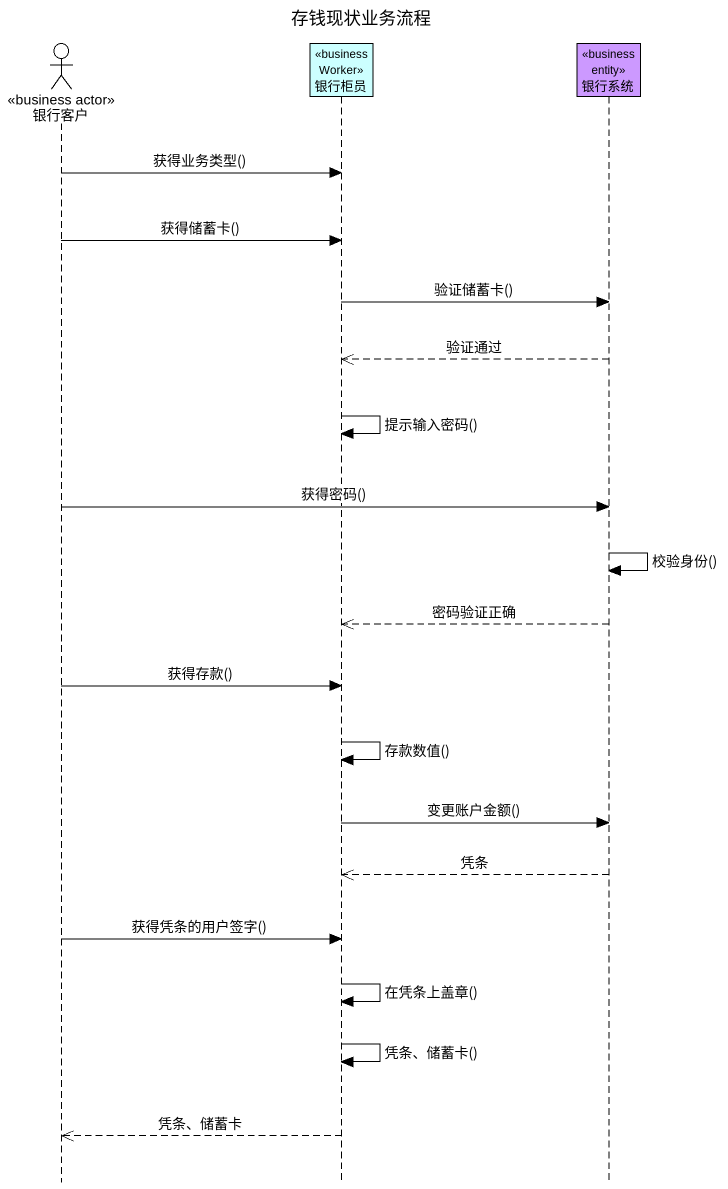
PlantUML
@startuml
title 存钱现状业务流程
hide footbox
actor 银行客户 <<business actor>>
participant 银行柜员 <<business Worker>> #CCFFFF
participant 银行系统 <<business entity>> #CC99FF

银行客户 -> 银行柜员 : 获得业务类型()
银行客户 -> 银行柜员 : 获得储蓄卡()
银行柜员 -> 银行系统 : 验证储蓄卡()
银行系统 -->> 银行柜员 : 验证通过
银行柜员 -> 银行柜员 : 提示输入密码()
银行客户 -> 银行系统 : 获得密码()
银行系统 -> 银行系统 : 校验身份()
银行系统 -->> 银行柜员 : 密码验证正确
银行客户 -> 银行柜员 : 获得存款()
银行柜员 -> 银行柜员 : 存款数值()
银行柜员 -> 银行系统 : 变更账户金额()
银行系统 -->> 银行柜员 : 凭条
银行客户 -> 银行柜员 : 获得凭条的用户签字()
银行柜员 -> 银行柜员 : 在凭条上盖章()
银行柜员 -> 银行柜员 : 凭条、储蓄卡()
银行柜员 -->> 银行客户 : 凭条、储蓄卡
@enduml
